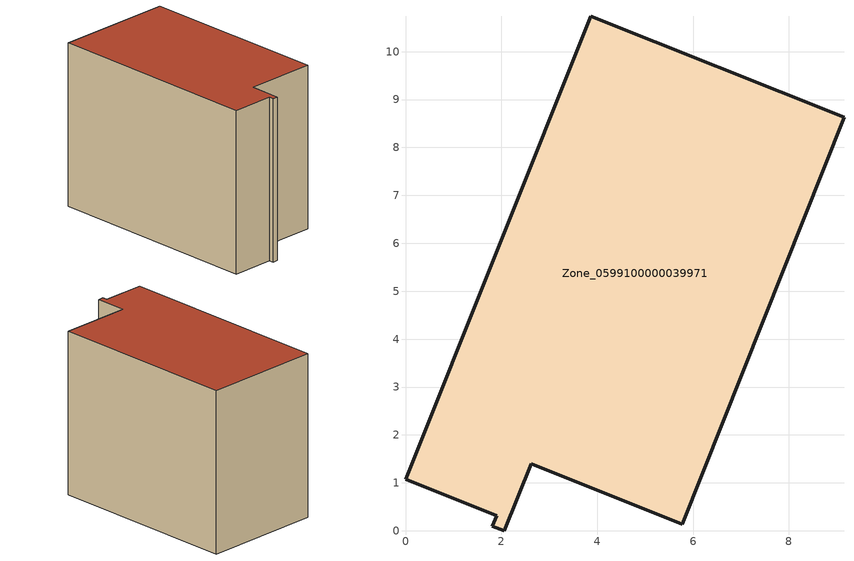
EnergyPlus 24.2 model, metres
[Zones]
Zone_0599100000039971
 floor ground (C_G): 3.87,10.74 9.15,8.63 5.77,0.14 2.62,1.4 2.06,0 1.81,0.1 1.9,0.32 0,1.08 z0.27
 wall outside (C_F): 1.9,0.32 1.81,0.1 2.06,0 2.62,1.4 5.77,0.14 9.15,8.63 3.87,10.74 0,1.08 1.9,0.32 z0.27:8.07
 roof outside (C_R): 3.87,10.74 0,1.08 1.9,0.32 1.81,0.1 2.06,0 2.62,1.4 5.77,0.14 9.15,8.63 z8.07
[BUILDING]
Pand.0599100000039971: North Axis=0; Terrain=City; Loads Convergence Tolerance Value=0.04; Temperature Convergence Tolerance Value=0.4; Solar Distribution=FullExterior; Maximum Number of Warmup Days=25; Minimum Number of Warmup Days=1
[Site:Location]
Rotterdam.The.Hague.AP_ZH_NLD Design_Conditions: Latitude=51.96; Longitude=4.45; Time Zone=1; Elevation=-4.5
[SITE:GROUNDTEMPERATURE:BUILDINGSURFACE]
18, 18, 18, 18, 18, 18, 18, 18, 18, 18, 18, 18
[MATERIAL] Thermal Absorptance=0.9; Solar Absorptance=0.7; Visible Absorptance=0.7
Name | Roughness | Thickness | Conductivity | Density | Specific Heat
G.TC.1975-1991 | MediumSmooth | 0.15 | 0.288461 | 540 | 1210
F.TC.1975-1991 | Rough | 0.3 | 0.230769 | 1920 | 840
R.TC.1975-1991 | MediumRough | 0.2 | 0.153846 | 1500 | 1000
[CONSTRUCTION]
C_G: G.TC.1975-1991
C_F: F.TC.1975-1991
C_R: R.TC.1975-1991
[ZONE]
Zone_0599100000039971: Type=1; Multiplier=1; Ceiling Height=Autocalculate; Volume=Autocalculate; Floor Area=autocalculate; Part of Total Floor Area=Yes
[ZONEINFILTRATION:DESIGNFLOWRATE]
Infil_Zone_0599100000039971: Zone or ZoneList or Space or SpaceList=Zone_0599100000039971; Schedule=AlwaysOn; Design Flow Rate Calculation Method=Flow/Area; Flow Rate per Floor Area=0.003; Constant Term Coefficient=1; Temperature Term Coefficient=0; Velocity Term Coefficient=0; Velocity Squared Term Coefficient=0
[HVACTEMPLATE:ZONE:IDEALLOADSAIRSYSTEM]
Zone_0599100000039971: Maximum Heating Supply Air Temperature=50; Minimum Cooling Supply Air Temperature=13; Maximum Heating Supply Air Humidity Ratio=0.0156; Minimum Cooling Supply Air Humidity Ratio=0.0077; Heating Limit=NoLimit; Cooling Limit=NoLimit; Dehumidification Control Type=ConstantSensibleHeatRatio; Cooling Sensible Heat Ratio=0.7; Dehumidification Setpoint=60; Humidification Control Type=None; Humidification Setpoint=30; Outdoor Air Method=None; Outdoor Air Flow Rate per Person=0.00944; Outdoor Air Flow Rate per Zone Floor Area=0; Outdoor Air Flow Rate per Zone=0; Demand Controlled Ventilation Type=None; Outdoor Air Economizer Type=NoEconomizer; Heat Recovery Type=None; Sensible Heat Recovery Effectiveness=0.7; Latent Heat Recovery Effectiveness=0.65
[ZONECONTROL:THERMOSTAT]
ThermostatControl_Zone_0599100000039971: Zone or ZoneList=Zone_0599100000039971; Control Type Schedule=DualSetpointControlType; Control 1=Thermostat_Zone_0599100000039971; Temperature Difference Between Cutout And Setpoint=0
[THERMOSTATSETPOINT:DUALSETPOINT]
Thermostat_Zone_0599100000039971: Heating Setpoint Temperature Schedule=HeatingSetpoint_Zone_0599100000039971; Cooling Setpoint Temperature Schedule=CoolingSetpoint_Zone_0599100000039971
[SCHEDULE:COMPACT]
HeatingSetpoint_Zone_0599100000039971: Through: 12/31, For: AllDays, Until: 24:00, 21
CoolingSetpoint_Zone_0599100000039971: Through: 12/31, For: AllDays, Until: 24:00, 24
DualSetpointControlType: Through: 12/31, For: AllDays, Until: 24:00, 4
AlwaysOn: Through: 12/31, For: AllDays, Until: 24:00, 1
